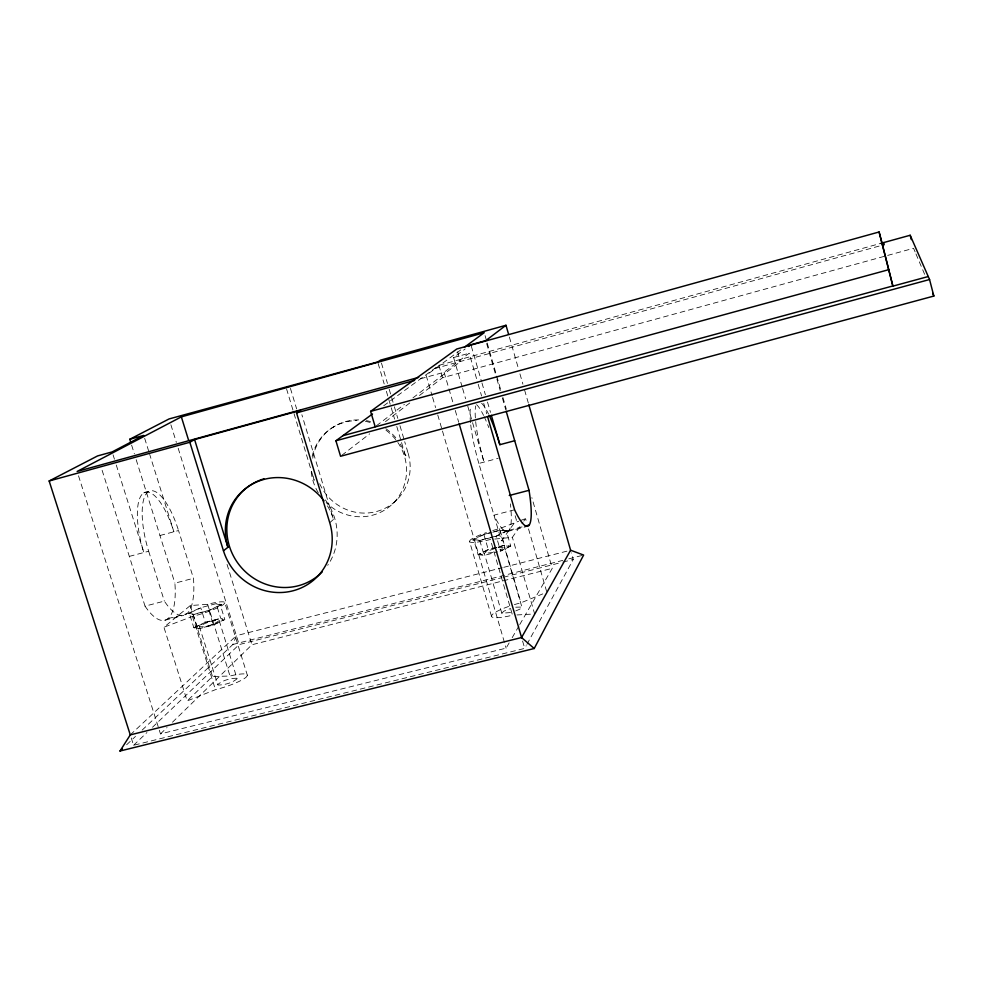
<?xml version="1.0" encoding="UTF-8"?>
<svg xmlns="http://www.w3.org/2000/svg" width="983" height="983" viewBox="0 0 983 983"><rect width="100%" height="100%" fill="white"/><g stroke="black" fill="none" stroke-linecap="round" stroke-linejoin="round"><path stroke-width="0.74" stroke-dasharray="4.92 3.69" d="M498.332 547.605L504.451 547.248L500.384 550.025M510.533 612.544L501.834 613.232L503.861 611.168L510.705 608.477M501.834 613.232L484.312 553.392L486.413 551.524L495.788 548.207M491.561 616.488L469.579 541.596A26.443 4.006 -16.3 0 0 490.382 539.483L512.499 615.198A26.308 4.89 -16.3 0 1 491.561 616.488L491.869 615.088A26.308 4.89 -16.3 0 1 510.521 605.823M469.579 541.596L469.96 540.404A26.443 4.006 -16.3 0 1 486.364 532.589M142.13 730.136L232.86 644.492L236.387 635.682L502.264 567.695M237.272 678.602C232.221 683.013 224.566 685.016 217.882 685.053L199.426 626.675C204.833 622.804 212.672 620.015 219.221 620.642L236.915 678.221C230.243 678.282 222.637 680.273 217.562 684.66M131.267 737.975L133.602 745.274L524.738 648.387L526.212 645.696M526.937 644.344L573.249 559.462L571.344 552.864M78.529 475.821L160.487 733.908L506.122 648.141L509.145 642.907M512.18 637.672L518.975 625.901M519.737 624.586L552.262 568.334L531.852 497.644M219.221 620.642C213.852 624.524 205.939 627.351 199.426 626.675M247.397 675.395L246.377 676.955A25.804 4.583 -17.6 0 1 215.424 689.673L187.151 700.94L163.928 627.228L190.284 605.565L207.646 604.287A25.927 3.76 -17.4 0 1 224.874 602.911L247.397 675.395A25.804 4.583 -17.6 0 0 230.01 676.021L212.488 676.513L187.151 700.94M494.781 539.053L512.376 537.332L522.907 522.342M523.779 521.101L525.536 518.594L526.814 523.017M224.874 602.911L223.792 604.25A25.927 3.76 -17.4 0 1 192.484 616.415L163.928 627.228M160.487 733.908L167.024 727.543M172.467 722.235L251.931 644.75L552.262 568.334M393.519 502.989L397.206 499.425M133.602 745.274L146.934 732.556M152.488 727.26L239.152 644.578L501.969 577.623M126.647 744.758L135.494 736.402M130.284 734.879L236.387 635.682M329.747 522.71L333.483 519.405L301.879 414.74M400.314 444.107A48.72 46.938 49.4 0 1 405.451 455.756L408.166 453.36L404.713 441.711M341.777 455.338L369.694 433.835M385.471 421.67L409.751 402.981M419.458 395.498L442.522 377.73L913.576 248.294L915.37 252.508M376.403 425.799L404.406 404.394M412.934 397.882L460.708 361.375M420.503 378.774L444.107 372.274L469.186 353.229L477.738 382.719M462.17 386.983L453.605 357.529L465.131 349.002M460.744 349.923L426.131 375.322L432.151 395.854M383.665 405.807L438.909 365.344L880.707 243.391M333.298 427.101L334.355 426.352M500.126 551.131L509.477 546.401L503.701 545.626L498.258 547.052M510.73 546.069L500.605 551.193L496.194 536.054L506.356 531.017L510.73 546.069L504.476 545.233L488.244 549.46L478.082 554.559L473.683 539.556L483.882 534.543L491.267 532.602M213.09 624.918L223.657 619.929L219.848 618.712L205.607 622.423L195.027 627.375L198.689 628.653L213.09 624.918L211.824 624.5M193.835 627.695L205.3 622.325L200.79 607.863L189.289 613.146L193.835 627.695L197.804 629.071L213.397 625.016L224.849 619.622L220.315 605.036L216.211 603.82L220.72 618.307L224.849 619.622M189.289 613.146L193.221 614.436L208.826 610.357L220.315 605.036M514.392 604.606A26.308 4.89 -16.3 0 1 520.916 602.825L542.763 593.904M515.743 610.947L519.909 609.128L521.887 607.064L504.451 547.248M492.766 530.537A26.443 4.006 -16.3 0 1 499.315 528.719L518.643 521.26M520.019 520.732L525.536 518.594M453.605 357.529L469.186 353.229M434.425 368.625L882.537 245.148M143.801 492.852L148.556 491.561M159.959 535.502L178.537 530.537L193.454 578.299A64.485 21.515 75 0 1 164.358 601.105L145.029 606.142L101.716 469.038M129.314 556.39L148.679 551.242A51.62 17.239 74.9 0 1 148.212 491.783A51.62 17.239 74.9 0 1 178.537 530.537M515.153 515.768L516.419 520.118L501.453 540.896L478.868 463.448L498.148 458.324M145.029 606.142A64.362 22.019 75 0 0 174.9 583.165L193.454 578.299M514.588 509.784L493.945 515.166A66.475 12.57 75.2 0 0 510.41 503.861M492.741 532.221L500.126 530.292L506.356 531.017M473.683 539.556L479.753 540.355L496.194 536.054M205.3 622.325L220.72 618.307M496.894 547.396L488.723 549.534L479.335 554.24L484.963 555.063M167.921 618.626L186.831 613.736M509.096 530.267L522.071 526.913M164.849 620.224L183.833 615.309M507.437 531.52L526.249 526.655M478.082 554.559L484.177 555.469L497.373 551.844M503.751 567.314L570.595 550.222M232.86 644.492L562.829 560.371M568.776 558.86L583.632 555.063M503.456 577.242L561.367 562.485M562.854 562.104L573.249 559.462M492.962 552.458L484.312 553.392M515.719 607.199L521.887 607.064M516.935 614.953L534.654 613.957L512.376 537.332M205.607 622.423L206.848 622.829M915.959 253.909L924.905 274.982M131.611 445.102L134.364 453.851M136.182 459.675L174.9 583.165M148.679 551.242L164.358 601.105M113.057 454.822L114.446 459.196M116.277 465.033L143.837 552.532A51.595 17.338 74.9 0 1 143.457 493.073A51.595 17.338 74.9 0 1 173.88 531.778L149.699 454.379M207.646 604.287L230.01 676.021M208.826 610.357L213.397 625.016M144.673 438.32L149.244 452.917M193.221 614.436L197.804 629.071M190.284 605.565L212.488 676.513M192.484 616.415L215.424 689.673M227.048 564.402L251.931 644.75M170.895 424.803L176.362 442.387M178.181 448.248L239.152 644.578M286.544 388.863L314.179 480.257A48.72 46.938 49.4 0 1 312.864 474.826M290.427 388.383L296.633 408.891M381.441 363.046L387.474 383.444M389.194 389.268L393.937 405.291M394.367 406.753L397.82 418.402M399.97 425.688L404.283 440.249M378.123 363.427L384.193 383.935M386.368 391.271L394.613 419.114M396.776 426.45L401.113 441.097M401.555 442.571L405.451 455.756M432.581 397.329L435.592 407.589M437.742 414.924L442.043 429.596M442.473 431.058L506.122 648.141M499.315 528.719L520.916 602.825M444.107 372.274L453.114 403.116M455.264 410.452L458.692 422.211M522.587 641.039L524.738 648.387M438.909 365.344L442.522 377.73M483.882 534.543L488.244 549.46M479.753 540.355L484.177 555.469M471.324 346.213L481.547 381.49M481.965 382.965L485.381 394.724M487.507 402.072L490.492 412.356M478.168 384.193L481.584 396.002M483.734 403.374L486.72 413.696M457.587 351.791L460.437 361.584M462.6 388.457L465.61 398.754M467.748 406.126L484.041 462.071A53.242 9.953 75.1 0 1 475.686 405.967M500.126 530.292L504.476 545.233M485.074 335.633L486.782 341.531M487.199 342.993L500.814 390.128M502.94 397.488L506.331 409.272M486.646 343.559L496.427 377.423M496.845 378.885L500.249 390.669M502.374 398.029L505.778 409.813M528.522 528.903L546.855 592.233M509.378 337.058L518.262 367.986M519.946 373.872L522.907 384.181M524.603 390.079L528.412 403.337M325.336 499.892A56.645 53.954 48.3 0 1 327.708 565.286M397.857 442.497A48.831 47.024 49.4 0 1 390.165 506.098A48.831 47.024 49.4 0 1 326.147 502.583M318.259 492.655A48.831 47.024 49.4 0 1 311.009 468.719M312.164 456.309A48.831 47.024 49.4 0 1 357.013 420.626M365.381 421.363A48.831 47.024 49.4 0 1 372.176 423.083M386 430.235A48.831 47.024 49.4 0 1 397.034 441.33M478.868 463.448A53.217 10.063 75.1 0 1 470.673 424.251M470.513 422.702A53.217 10.063 75.1 0 1 470.599 407.355M476.571 404.615A53.217 10.063 75.1 0 1 483.575 415.416M484.189 416.681A53.217 10.063 75.1 0 1 488.809 427.605M408.166 453.36A48.425 46.656 49.4 0 1 379.143 510.73A48.425 46.656 49.4 0 1 319.34 482.972M312.729 458.201A48.72 46.938 49.4 0 1 360.798 419.974M366.376 420.638A48.72 46.938 49.4 0 1 370.468 421.547M385.791 428.649A48.72 46.938 49.4 0 1 396.21 438.283M481.596 403.251A53.242 9.953 75.1 0 1 488.551 414.076M327.425 505.864A56.781 54.077 48.3 0 1 333.483 519.405M507.621 530.685L496.673 536.116L478.954 540.748L472.43 539.888L483.415 534.482L500.9 529.911L507.621 530.685M221.519 604.729L209.146 610.455L192.324 614.854L188.097 613.466L200.483 607.764L217.083 603.415L221.519 604.729"/><path stroke-width="1.47" d="M534.211 648.51L583.632 555.063L570.595 550.222L521.568 637.537L130.284 734.879L120.012 751.024L534.211 648.51L521.568 637.537M120.012 751.024L122.224 748.935M223.46 550.775A57.198 54.434 48.3 0 0 293.131 590.758A57.198 54.434 48.3 0 0 329.747 522.71L296.559 412.885L300.565 410.378L194.585 439.561L189.842 442.264L223.46 550.775L227.921 547.31A56.781 54.077 48.3 0 1 254.806 482.813A56.781 54.077 48.3 0 1 324.083 500.937M375.174 426.72L370.616 411.373L456.776 349.002L879.097 231.976L892.847 285.955L342.809 435.727M508.53 334.109L505.987 325.275L485.799 340.609L470.894 344.738L468.584 346.446M464.443 347.208L484.226 332.684L181.351 416.866L77.141 471.447L418.733 377.361M880.707 243.391L910.184 235.256L929.562 279.528L933.85 296.055L340.56 456.272L335.916 440.777L372.532 413.966M130.334 735.051L49.15 480.982L97.575 455.928L112.148 451.91L143.764 435.395L129.793 439.266L130.702 442.19M129.793 439.266L169.076 418.942L377.681 361.953L380.581 360.134L505.987 325.275M928.247 276.53L892.896 286.139L882.537 245.148L884.209 244.693L883.656 242.58M49.15 480.982L189.842 442.264M296.559 412.885L414.605 380.396M370.616 411.373L888.595 269.711M335.916 440.777L929.562 279.528M489.165 415.342A53.242 9.953 75.1 0 1 499.856 444.697L514.711 440.728M509.268 495.493L529.026 490.32L506.208 411.287M524.947 526.163L529.272 525.045M932.658 293.241L933.85 296.055M181.351 416.866L188.589 440.237M194.585 439.561L227.921 547.31M459.122 423.673L521.74 638.102M491.34 415.293L499.856 444.697M487.58 416.645L514.588 509.784A66.598 11.993 75.2 0 0 529.026 490.32M528.829 404.812L570.705 550.627M879.097 231.976L882.537 245.148M910.184 235.256L911.315 239.606M322.301 571.823A56.645 53.954 48.3 0 1 235.748 560.003A56.645 53.954 48.3 0 1 263.96 478.819"/></g></svg>
